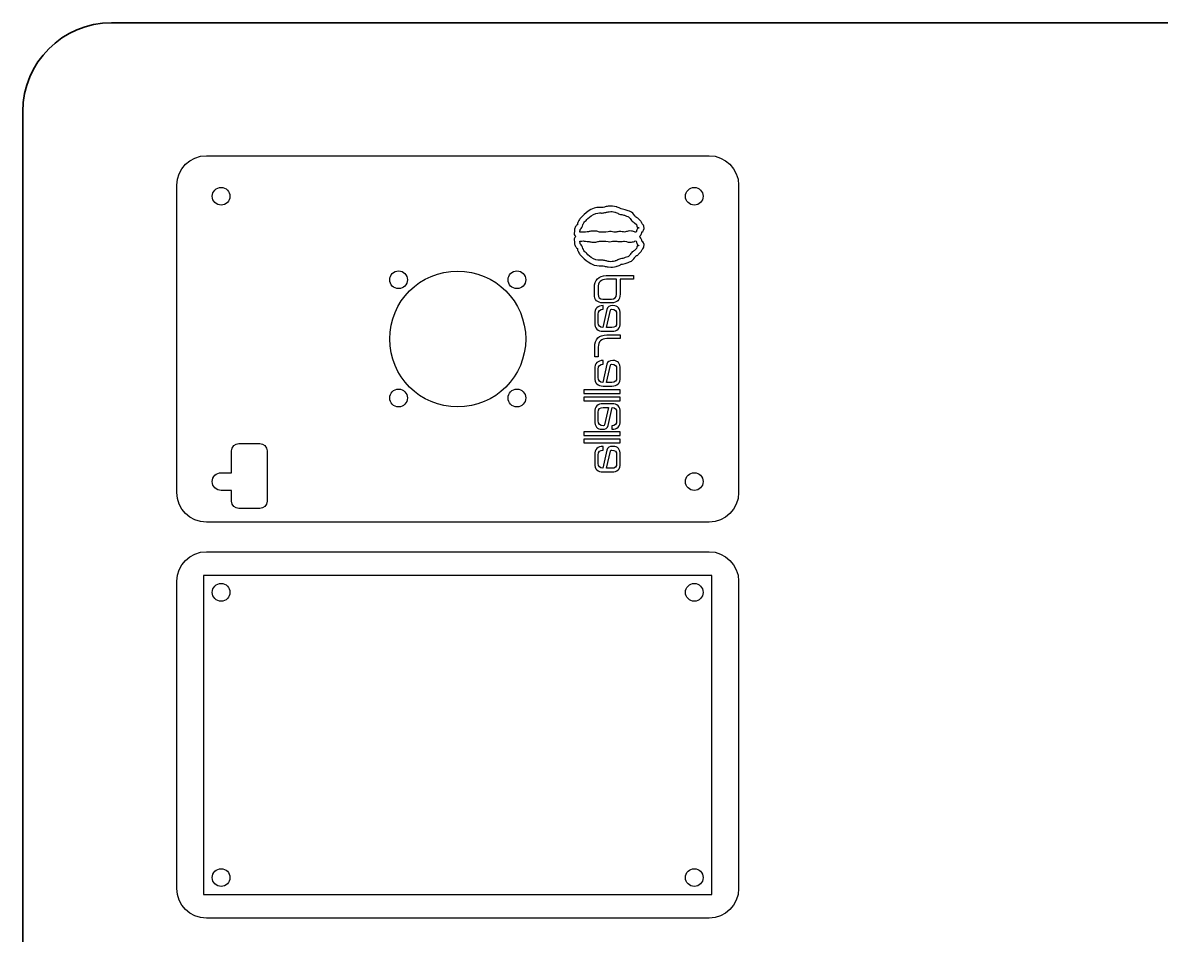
# Model space of a CAD drawing. Header units: inches. Extents: x 15 to 785, y -585 to -15.
# Drawn here: x 15 to 207.5, y -169.4 to -15 of the extents above; entities that cross this region are included whole.
import ezdxf

# ---------------------------------------------------------------- set-up
doc = ezdxf.new("R2010")
doc.units = ezdxf.units.IN
doc.header["$MEASUREMENT"] = 0
doc.layers.add('Layer 1', color=7, linetype='Continuous')

# ---------------------------------------------------------------- blocks, each defined once
blk = doc.blocks.new('block 2')
at = {"layer": 'Layer 1', "color": 179, "lineweight": 35, "true_color": 0x231f20}
blk.add_open_spline([(785, -570), (785, -578.28), (778.28, -585), (770, -585), (770, -585), (30, -585), (30, -585), (21.72, -585), (15, -578.28), (15, -570), (15, -570), (15, -30), (15, -30), (15, -21.72), (21.72, -15), (30, -15), (30, -15), (770, -15), (770, -15), (778.28, -15), (785, -21.72), (785, -30), (785, -30), (785, -570), (785, -570)], degree=3, knots=[0, 0, 0, 0, 1, 1, 1, 2, 2, 2, 3, 3, 3, 4, 4, 4, 5, 5, 5, 6, 6, 6, 7, 7, 7, 8, 8, 8, 8], dxfattribs=at)

msp = doc.modelspace()

# ---------------------------------------------------------------- linework, layer by layer
at = {"layer": 'Layer 1', "color": 225, "lineweight": 25, "true_color": 0xa54686}
for points in [[(119.14, -49.7), (119.13, -49.69), (119.13, -49.69), (119.14, -49.7), (119.14, -49.7)], [(109.85, -77.08), (109.85, -77.7), (116.04, -77.7), (116.04, -77.08), (109.85, -77.08)], [(109.85, -78.32), (109.85, -78.94), (116.04, -78.94), (116.04, -78.32), (109.85, -78.32)], [(109.85, -84.2), (109.85, -84.82), (116.04, -84.82), (116.04, -84.2), (109.85, -84.2)], [(109.85, -85.43), (109.85, -86.05), (116.04, -86.05), (116.04, -85.43), (109.85, -85.43)]]:
    msp.add_lwpolyline(points, dxfattribs=at)
at = {"layer": 'Layer 1', "color": 30, "lineweight": 25, "true_color": 0xf5821f}
msp.add_lwpolyline([(131.54, -108.49), (45.54, -108.49), (45.54, -162.49), (131.54, -162.49), (131.54, -108.49)], dxfattribs=at)
at = {"layer": 'Layer 1', "color": 2, "lineweight": 25, "true_color": 0xfff100}
for points in [[(131.04, -37.49), (131.04, -37.49), (46.04, -37.49), (46.04, -37.49), (43.27, -37.49), (41.04, -39.72), (41.04, -42.49), (41.04, -42.49), (41.04, -94.49), (41.04, -94.49), (41.04, -97.26), (43.27, -99.49), (46.04, -99.49), (46.04, -99.49), (131.04, -99.49), (131.04, -99.49), (133.81, -99.49), (136.04, -97.26), (136.04, -94.49), (136.04, -94.49), (136.04, -42.49), (136.04, -42.49), (136.04, -39.72), (133.81, -37.49), (131.04, -37.49)], [(131.04, -104.49), (131.04, -104.49), (46.04, -104.49), (46.04, -104.49), (43.27, -104.49), (41.04, -106.72), (41.04, -109.49), (41.04, -109.49), (41.04, -161.49), (41.04, -161.49), (41.04, -164.26), (43.27, -166.49), (46.04, -166.49), (46.04, -166.49), (131.04, -166.49), (131.04, -166.49), (133.81, -166.49), (136.04, -164.26), (136.04, -161.49), (136.04, -161.49), (136.04, -109.49), (136.04, -109.49), (136.04, -106.72), (133.81, -104.49), (131.04, -104.49)]]:
    msp.add_open_spline(points, degree=3, knots=[0, 0, 0, 0, 1, 1, 1, 2, 2, 2, 3, 3, 3, 4, 4, 4, 5, 5, 5, 6, 6, 6, 7, 7, 7, 8, 8, 8, 8], dxfattribs=at)
at = {"layer": 'Layer 1', "color": 179, "lineweight": 25, "true_color": 0x231f20}
for points in [[(48.54, -42.86), (47.71, -42.86), (47.04, -43.53), (47.04, -44.36), (47.04, -45.19), (47.71, -45.86), (48.54, -45.86), (49.36, -45.86), (50.04, -45.19), (50.04, -44.36), (50.04, -43.53), (49.36, -42.86), (48.54, -42.86)], [(128.55, -42.86), (127.72, -42.86), (127.05, -43.53), (127.05, -44.36), (127.05, -45.19), (127.72, -45.86), (128.55, -45.86), (129.37, -45.86), (130.05, -45.19), (130.05, -44.36), (130.05, -43.53), (129.37, -42.86), (128.55, -42.86)], [(88.54, -57), (82.19, -57), (77.04, -62.14), (77.04, -68.5), (77.04, -74.85), (82.19, -80), (88.54, -80), (94.89, -80), (100.04, -74.85), (100.04, -68.5), (100.04, -62.14), (94.89, -57), (88.54, -57)], [(78.55, -56.98), (77.72, -56.98), (77.05, -57.66), (77.05, -58.48), (77.05, -59.31), (77.72, -59.98), (78.55, -59.98), (79.38, -59.98), (80.05, -59.31), (80.05, -58.48), (80.05, -57.66), (79.38, -56.98), (78.55, -56.98)], [(98.55, -56.98), (97.72, -56.98), (97.05, -57.66), (97.05, -58.48), (97.05, -59.31), (97.72, -59.98), (98.55, -59.98), (99.38, -59.98), (100.05, -59.31), (100.05, -58.48), (100.05, -57.66), (99.38, -56.98), (98.55, -56.98)], [(78.55, -76.98), (77.72, -76.98), (77.05, -77.66), (77.05, -78.48), (77.05, -79.31), (77.72, -79.98), (78.55, -79.98), (79.38, -79.98), (80.05, -79.31), (80.05, -78.48), (80.05, -77.66), (79.38, -76.98), (78.55, -76.98)], [(98.55, -76.98), (97.72, -76.98), (97.05, -77.66), (97.05, -78.48), (97.05, -79.31), (97.72, -79.98), (98.55, -79.98), (99.38, -79.98), (100.05, -79.31), (100.05, -78.48), (100.05, -77.66), (99.38, -76.98), (98.55, -76.98)], [(128.55, -91.12), (127.72, -91.12), (127.05, -91.79), (127.05, -92.62), (127.05, -93.45), (127.72, -94.12), (128.55, -94.12), (129.37, -94.12), (130.05, -93.45), (130.05, -92.62), (130.05, -91.79), (129.37, -91.12), (128.55, -91.12)], [(48.54, -109.86), (47.71, -109.86), (47.04, -110.53), (47.04, -111.36), (47.04, -112.19), (47.71, -112.86), (48.54, -112.86), (49.36, -112.86), (50.04, -112.19), (50.04, -111.36), (50.04, -110.53), (49.36, -109.86), (48.54, -109.86)], [(128.55, -109.86), (127.72, -109.86), (127.05, -110.53), (127.05, -111.36), (127.05, -112.19), (127.72, -112.86), (128.55, -112.86), (129.37, -112.86), (130.05, -112.19), (130.05, -111.36), (130.05, -110.53), (129.37, -109.86), (128.55, -109.86)], [(48.54, -158.12), (47.71, -158.12), (47.04, -158.79), (47.04, -159.62), (47.04, -160.45), (47.71, -161.12), (48.54, -161.12), (49.36, -161.12), (50.04, -160.45), (50.04, -159.62), (50.04, -158.79), (49.36, -158.12), (48.54, -158.12)], [(128.55, -158.12), (127.72, -158.12), (127.05, -158.79), (127.05, -159.62), (127.05, -160.45), (127.72, -161.12), (128.55, -161.12), (129.37, -161.12), (130.05, -160.45), (130.05, -159.62), (130.05, -158.79), (129.37, -158.12), (128.55, -158.12)]]:
    msp.add_open_spline(points, degree=3, knots=[0, 0, 0, 0, 1, 1, 1, 2, 2, 2, 3, 3, 3, 4, 4, 4, 4], dxfattribs=at)
at = {"layer": 'Layer 1', "color": 225, "lineweight": 25, "true_color": 0xa54686}
for points, knots in [([(119.5, -51.42), (119.6, -51.6), (119.65, -51.77), (119.69, -51.91), (119.69, -51.92), (119.68, -51.92), (119.66, -51.91), (119.66, -51.91), (119.64, -51.92), (119.64, -51.92), (119.64, -51.92), (119.64, -51.92), (119.64, -51.92), (119.67, -51.94), (119.64, -51.92), (119.66, -51.93), (119.87, -52.08), (120.19, -52.32), (120.02, -52.92), (119.94, -53.19), (119.79, -53.35), (119.65, -53.45), (119.65, -53.45), (119.6, -53.61), (119.6, -53.61), (119.6, -53.61), (119.57, -53.7), (119.57, -53.7), (119.57, -53.7), (119.5, -53.77), (119.5, -53.77), (119.5, -53.77), (119.06, -54.23), (119.06, -54.23), (119.06, -54.23), (118.99, -54.31), (118.99, -54.31), (118.99, -54.31), (118.88, -54.35), (118.88, -54.35), (118.88, -54.35), (118.73, -54.41), (118.6, -54.54), (118.57, -54.57), (118.53, -54.64), (118.49, -54.71), (118.31, -54.99), (118.11, -55.31), (117.6, -55.47), (117.44, -55.52), (117.32, -55.56), (117.22, -55.61), (116.97, -55.7), (116.77, -55.78), (116.41, -55.82), (116.23, -55.84), (116.15, -55.89), (116.06, -55.94), (115.92, -56.02), (115.78, -56.1), (115.52, -56.16), (115.46, -56.18), (115.39, -56.2), (115.33, -56.21), (114.93, -56.32), (114.6, -56.41), (114.01, -56.32), (113.73, -56.27), (113.53, -56.22), (113.36, -56.17), (113.2, -56.13), (113.08, -56.1), (112.95, -56.1), (112.89, -56.1), (112.84, -56.1), (112.79, -56.11), (112.4, -56.13), (111.84, -56.16), (111.06, -55.75), (110.39, -55.39), (109.99, -54.98), (109.71, -54.71), (109.63, -54.63), (109.57, -54.57), (109.52, -54.53), (109.36, -54.39), (109.22, -54.23), (109.11, -54.07), (108.99, -53.89), (108.89, -53.7), (108.84, -53.53), (108.82, -53.48), (108.82, -53.46), (108.81, -53.43), (108.77, -53.3), (108.83, -53.21), (108.78, -53.18), (108.6, -53.09), (108.47, -52.92), (108.39, -52.72), (108.33, -52.56), (108.29, -52.36), (108.28, -52.17), (108.28, -52.11), (108.27, -52.06), (108.27, -52.03), (108.22, -51.66), (108.18, -51.37), (108.54, -51.18), (108.18, -50.99), (108.22, -50.69), (108.27, -50.33), (108.27, -50.29), (108.28, -50.25), (108.28, -50.19), (108.29, -50), (108.33, -49.8), (108.39, -49.64), (108.47, -49.43), (108.6, -49.27), (108.78, -49.17), (108.83, -49.15), (108.77, -49.06), (108.81, -48.93), (108.82, -48.9), (108.82, -48.87), (108.84, -48.82), (108.89, -48.66), (108.99, -48.47), (109.11, -48.29), (109.22, -48.12), (109.36, -47.96), (109.52, -47.83), (109.57, -47.79), (109.63, -47.72), (109.71, -47.65), (109.99, -47.37), (110.39, -46.96), (111.06, -46.61), (111.84, -46.19), (112.4, -46.22), (112.79, -46.25), (112.84, -46.25), (112.89, -46.25), (112.95, -46.25), (113.08, -46.25), (113.2, -46.22), (113.36, -46.18), (113.53, -46.14), (113.73, -46.08), (114.01, -46.04), (114.6, -45.95), (114.93, -46.04), (115.33, -46.14), (115.39, -46.16), (115.46, -46.18), (115.52, -46.19), (115.78, -46.26), (115.92, -46.34), (116.06, -46.42), (116.15, -46.47), (116.23, -46.51), (116.41, -46.53), (116.77, -46.58), (116.97, -46.65), (117.22, -46.75), (117.32, -46.79), (117.44, -46.84), (117.6, -46.89), (118.11, -47.04), (118.31, -47.37), (118.49, -47.65), (118.53, -47.72), (118.57, -47.78), (118.6, -47.81), (118.73, -47.95), (118.88, -48), (118.88, -48), (118.88, -48), (118.99, -48.04), (118.99, -48.04), (118.99, -48.04), (119.06, -48.12), (119.06, -48.12), (119.06, -48.12), (119.5, -48.59), (119.5, -48.59), (119.5, -48.59), (119.57, -48.66), (119.57, -48.66), (119.57, -48.66), (119.6, -48.75), (119.6, -48.75), (119.6, -48.75), (119.65, -48.91), (119.65, -48.91), (119.79, -49), (119.94, -49.16), (120.02, -49.44), (120.19, -50.03), (119.87, -50.27), (119.66, -50.42), (119.66, -50.42), (119.66, -50.42), (119.66, -50.42), (119.66, -50.42), (119.64, -50.43), (119.64, -50.43), (119.64, -50.43), (119.64, -50.43), (119.64, -50.43), (119.64, -50.43), (119.66, -50.44), (119.66, -50.44), (119.68, -50.44), (119.69, -50.43), (119.69, -50.45), (119.65, -50.59), (119.6, -50.76), (119.5, -50.93), (119.5, -50.93), (119.5, -50.93), (119.5, -50.93), (119.44, -51.04), (119.37, -51.12), (119.3, -51.18), (119.37, -51.24), (119.44, -51.32), (119.5, -51.42), (119.5, -51.42), (119.5, -51.42), (119.5, -51.42)], [0, 0, 0, 0, 1, 1, 1, 2, 2, 2, 3, 3, 3, 4, 4, 4, 5, 5, 5, 6, 6, 6, 7, 7, 7, 8, 8, 8, 9, 9, 9, 10, 10, 10, 11, 11, 11, 12, 12, 12, 13, 13, 13, 14, 14, 14, 15, 15, 15, 16, 16, 16, 17, 17, 17, 18, 18, 18, 19, 19, 19, 20, 20, 20, 21, 21, 21, 22, 22, 22, 23, 23, 23, 24, 24, 24, 25, 25, 25, 26, 26, 26, 27, 27, 27, 28, 28, 28, 29, 29, 29, 30, 30, 30, 31, 31, 31, 32, 32, 32, 33, 33, 33, 34, 34, 34, 35, 35, 35, 36, 36, 36, 37, 37, 37, 38, 38, 38, 39, 39, 39, 40, 40, 40, 41, 41, 41, 42, 42, 42, 43, 43, 43, 44, 44, 44, 45, 45, 45, 46, 46, 46, 47, 47, 47, 48, 48, 48, 49, 49, 49, 50, 50, 50, 51, 51, 51, 52, 52, 52, 53, 53, 53, 54, 54, 54, 55, 55, 55, 56, 56, 56, 57, 57, 57, 58, 58, 58, 59, 59, 59, 60, 60, 60, 61, 61, 61, 62, 62, 62, 63, 63, 63, 64, 64, 64, 65, 65, 65, 66, 66, 66, 67, 67, 67, 68, 68, 68, 69, 69, 69, 70, 70, 70, 71, 71, 71, 72, 72, 72, 73, 73, 73, 74, 74, 74, 75, 75, 75, 76, 76, 76, 77, 77, 77, 77]), ([(119.06, -49.71), (119.07, -49.7), (119.08, -49.69), (119.09, -49.69), (119.09, -49.69), (118.94, -49.67), (118.94, -49.67), (118.94, -49.67), (118.84, -49.39), (118.84, -49.39), (118.84, -49.39), (118.75, -49.15), (118.75, -49.15), (118.75, -49.15), (118.45, -48.83), (118.45, -48.83), (118.31, -48.76), (118.1, -48.64), (117.92, -48.44), (117.83, -48.34), (117.77, -48.25), (117.7, -48.14), (117.61, -48), (117.5, -47.83), (117.33, -47.78), (117.14, -47.72), (117.01, -47.67), (116.88, -47.62), (116.7, -47.55), (116.55, -47.49), (116.3, -47.46), (115.94, -47.42), (115.78, -47.33), (115.6, -47.23), (115.52, -47.18), (115.44, -47.13), (115.3, -47.1), (115.22, -47.08), (115.15, -47.06), (115.09, -47.04), (114.79, -46.96), (114.54, -46.9), (114.16, -46.96), (113.92, -47), (113.74, -47.04), (113.59, -47.08), (113.36, -47.14), (113.19, -47.19), (112.95, -47.19), (112.89, -47.19), (112.82, -47.18), (112.73, -47.18), (112.45, -47.16), (112.05, -47.14), (111.5, -47.43), (110.96, -47.72), (110.6, -48.07), (110.36, -48.31), (110.27, -48.4), (110.2, -48.47), (110.12, -48.54), (110.03, -48.62), (109.95, -48.72), (109.88, -48.82), (109.81, -48.92), (109.75, -49.02), (109.73, -49.1), (109.73, -49.11), (109.71, -49.15), (109.7, -49.19), (109.62, -49.48), (109.52, -49.8), (109.26, -49.97), (109.26, -49.97), (109.26, -49.97), (109.26, -49.97), (109.26, -49.97), (109.26, -49.97), (109.26, -49.97), (109.24, -50.04), (109.22, -50.14), (109.21, -50.25), (109.21, -50.29), (109.2, -50.35), (109.2, -50.4), (109.4, -50.42), (109.68, -50.43), (109.78, -50.43), (109.86, -50.43), (110.46, -50.38), (110.68, -50.35), (110.76, -50.34), (110.81, -50.33), (110.87, -50.31), (111.1, -50.27), (111.35, -50.22), (111.71, -50.23), (111.97, -50.25), (112.17, -50.31), (112.36, -50.37), (112.48, -50.4), (112.6, -50.44), (112.66, -50.43), (112.96, -50.39), (113.43, -50.41), (113.59, -50.42), (113.59, -50.42), (113.98, -50.36), (113.98, -50.36), (114.09, -50.32), (114.26, -50.3), (114.48, -50.33), (114.65, -50.36), (114.84, -50.4), (114.94, -50.42), (114.94, -50.42), (115.32, -50.42), (115.32, -50.42), (115.45, -50.39), (115.73, -50.32), (115.93, -50.32), (116.11, -50.32), (116.57, -50.39), (116.77, -50.42), (116.77, -50.42), (117.06, -50.34), (117.06, -50.34), (117.21, -50.27), (117.49, -50.19), (117.91, -50.24), (118.21, -50.27), (118.42, -50.35), (118.56, -50.43), (118.56, -50.43), (118.71, -50.43), (118.71, -50.43), (118.75, -50.35), (118.77, -50.26), (118.8, -50.18), (118.85, -49.99), (118.9, -49.84), (119.06, -49.71)], [0, 0, 0, 0, 1, 1, 1, 2, 2, 2, 3, 3, 3, 4, 4, 4, 5, 5, 5, 6, 6, 6, 7, 7, 7, 8, 8, 8, 9, 9, 9, 10, 10, 10, 11, 11, 11, 12, 12, 12, 13, 13, 13, 14, 14, 14, 15, 15, 15, 16, 16, 16, 17, 17, 17, 18, 18, 18, 19, 19, 19, 20, 20, 20, 21, 21, 21, 22, 22, 22, 23, 23, 23, 24, 24, 24, 25, 25, 25, 26, 26, 26, 27, 27, 27, 28, 28, 28, 29, 29, 29, 30, 30, 30, 31, 31, 31, 32, 32, 32, 33, 33, 33, 34, 34, 34, 35, 35, 35, 36, 36, 36, 37, 37, 37, 38, 38, 38, 39, 39, 39, 40, 40, 40, 41, 41, 41, 42, 42, 42, 43, 43, 43, 44, 44, 44, 45, 45, 45, 46, 46, 46, 47, 47, 47, 47]), ([(109.26, -49.97), (109.26, -49.97), (109.26, -49.97), (109.26, -49.97), (109.26, -49.97), (109.26, -49.97), (109.25, -49.97), (109.26, -49.97), (109.26, -49.97), (109.26, -49.97)], [0, 0, 0, 0, 1, 1, 1, 2, 2, 2, 3, 3, 3, 3]), ([(119.12, -49.69), (119.13, -49.71), (119.13, -49.72), (119.13, -49.7), (119.13, -49.7), (119.13, -49.7), (119.14, -49.7), (119.14, -49.7), (119.13, -49.69), (119.13, -49.69), (119.13, -49.69), (119.12, -49.69), (119.12, -49.69)], [0, 0, 0, 0, 1, 1, 1, 2, 2, 2, 3, 3, 3, 4, 4, 4, 4]), ([(119.13, -49.69), (119.13, -49.69), (119.14, -49.7), (119.14, -49.7), (119.14, -49.7), (119.14, -49.7), (119.14, -49.7), (119.14, -49.7), (119.16, -49.69), (119.16, -49.69), (119.16, -49.69), (119.13, -49.69), (119.13, -49.69)], [0, 0, 0, 0, 1, 1, 1, 2, 2, 2, 3, 3, 3, 4, 4, 4, 4]), ([(119.16, -49.69), (119.16, -49.69), (119.14, -49.7), (119.14, -49.7), (119.17, -49.7), (119.22, -49.7), (119.23, -49.7), (119.23, -49.7), (119.16, -49.69), (119.16, -49.69)], [0, 0, 0, 0, 1, 1, 1, 2, 2, 2, 3, 3, 3, 3]), ([(118.56, -51.92), (118.42, -52), (118.21, -52.08), (117.91, -52.12), (117.49, -52.17), (117.21, -52.09), (117.06, -52.02), (117.06, -52.02), (116.77, -51.94), (116.77, -51.94), (116.57, -51.97), (116.11, -52.03), (115.93, -52.03), (115.73, -52.03), (115.45, -51.96), (115.32, -51.93), (115.32, -51.93), (114.94, -51.93), (114.94, -51.93), (114.84, -51.95), (114.65, -52), (114.48, -52.02), (114.26, -52.06), (114.09, -52.03), (113.98, -52), (113.98, -52), (113.59, -51.93), (113.59, -51.93), (113.43, -51.94), (112.96, -51.97), (112.66, -51.93), (112.6, -51.92), (112.48, -51.95), (112.36, -51.99), (112.17, -52.05), (111.97, -52.11), (111.71, -52.12), (111.35, -52.14), (111.1, -52.09), (110.87, -52.04), (110.81, -52.03), (110.76, -52.02), (110.68, -52.01), (110.46, -51.97), (109.86, -51.93), (109.78, -51.92), (109.68, -51.92), (109.4, -51.93), (109.2, -51.95), (109.2, -52.01), (109.21, -52.06), (109.21, -52.11), (109.22, -52.21), (109.24, -52.31), (109.26, -52.39), (109.26, -52.39), (109.26, -52.39), (109.26, -52.39), (109.26, -52.39), (109.26, -52.39), (109.26, -52.39), (109.52, -52.56), (109.62, -52.88), (109.7, -53.17), (109.71, -53.21), (109.73, -53.24), (109.73, -53.26), (109.75, -53.34), (109.81, -53.44), (109.88, -53.54), (109.95, -53.64), (110.03, -53.74), (110.12, -53.82), (110.2, -53.88), (110.27, -53.96), (110.36, -54.04), (110.6, -54.29), (110.96, -54.64), (111.5, -54.93), (112.05, -55.22), (112.45, -55.19), (112.73, -55.18), (112.82, -55.17), (112.89, -55.17), (112.95, -55.17), (113.19, -55.17), (113.36, -55.21), (113.59, -55.27), (113.74, -55.31), (113.92, -55.36), (114.16, -55.4), (114.54, -55.46), (114.79, -55.39), (115.09, -55.31), (115.15, -55.29), (115.22, -55.28), (115.3, -55.26), (115.44, -55.22), (115.52, -55.17), (115.6, -55.13), (115.78, -55.03), (115.94, -54.93), (116.3, -54.89), (116.55, -54.86), (116.7, -54.81), (116.88, -54.74), (117.01, -54.69), (117.14, -54.63), (117.33, -54.58), (117.5, -54.52), (117.61, -54.36), (117.7, -54.21), (117.77, -54.11), (117.83, -54.01), (117.92, -53.91), (118.1, -53.72), (118.31, -53.59), (118.45, -53.53), (118.45, -53.53), (118.75, -53.2), (118.75, -53.2), (118.75, -53.2), (118.84, -52.96), (118.84, -52.96), (118.84, -52.96), (118.94, -52.68), (118.94, -52.68), (118.94, -52.68), (119.09, -52.67), (119.09, -52.67), (119.09, -52.67), (119.06, -52.65), (119.06, -52.65), (118.9, -52.52), (118.85, -52.36), (118.8, -52.17), (118.77, -52.1), (118.75, -52.01), (118.71, -51.93), (118.71, -51.93), (118.56, -51.92), (118.56, -51.92)], [0, 0, 0, 0, 1, 1, 1, 2, 2, 2, 3, 3, 3, 4, 4, 4, 5, 5, 5, 6, 6, 6, 7, 7, 7, 8, 8, 8, 9, 9, 9, 10, 10, 10, 11, 11, 11, 12, 12, 12, 13, 13, 13, 14, 14, 14, 15, 15, 15, 16, 16, 16, 17, 17, 17, 18, 18, 18, 19, 19, 19, 20, 20, 20, 21, 21, 21, 22, 22, 22, 23, 23, 23, 24, 24, 24, 25, 25, 25, 26, 26, 26, 27, 27, 27, 28, 28, 28, 29, 29, 29, 30, 30, 30, 31, 31, 31, 32, 32, 32, 33, 33, 33, 34, 34, 34, 35, 35, 35, 36, 36, 36, 37, 37, 37, 38, 38, 38, 39, 39, 39, 40, 40, 40, 41, 41, 41, 42, 42, 42, 43, 43, 43, 44, 44, 44, 45, 45, 45, 46, 46, 46, 47, 47, 47, 47]), ([(119.64, -50.43), (119.6, -50.47), (119.63, -50.45), (119.66, -50.44), (119.66, -50.44), (119.64, -50.43), (119.64, -50.43)], [0, 0, 0, 0, 1, 1, 1, 2, 2, 2, 2]), ([(119.66, -51.91), (119.63, -51.91), (119.6, -51.89), (119.64, -51.92), (119.64, -51.92), (119.66, -51.91), (119.66, -51.91)], [0, 0, 0, 0, 1, 1, 1, 2, 2, 2, 2]), ([(109.26, -52.39), (109.26, -52.39), (109.26, -52.38), (109.25, -52.38), (109.26, -52.38), (109.26, -52.39), (109.26, -52.39), (109.26, -52.39), (109.26, -52.39), (109.26, -52.39)], [0, 0, 0, 0, 1, 1, 1, 2, 2, 2, 3, 3, 3, 3]), ([(119.13, -52.66), (119.13, -52.66), (119.14, -52.66), (119.14, -52.66), (119.13, -52.66), (119.13, -52.66), (119.13, -52.65), (119.13, -52.63), (119.13, -52.65), (119.12, -52.66), (119.12, -52.66), (119.13, -52.66), (119.13, -52.66)], [0, 0, 0, 0, 1, 1, 1, 2, 2, 2, 3, 3, 3, 4, 4, 4, 4]), ([(119.16, -52.66), (119.16, -52.66), (119.14, -52.66), (119.14, -52.66), (119.14, -52.66), (119.14, -52.66), (119.14, -52.66), (119.14, -52.66), (119.13, -52.66), (119.13, -52.66), (119.13, -52.66), (119.16, -52.66), (119.16, -52.66)], [0, 0, 0, 0, 1, 1, 1, 2, 2, 2, 3, 3, 3, 4, 4, 4, 4]), ([(119.16, -52.66), (119.16, -52.66), (119.23, -52.65), (119.23, -52.65), (119.22, -52.65), (119.17, -52.66), (119.14, -52.66), (119.14, -52.66), (119.16, -52.66), (119.16, -52.66)], [0, 0, 0, 0, 1, 1, 1, 2, 2, 2, 3, 3, 3, 3]), ([(113.11, -62.38), (113.11, -62.38), (114.55, -62.38), (114.55, -62.38), (115.51, -62.38), (115.99, -61.9), (115.99, -60.94), (115.99, -60.94), (115.99, -58.39), (115.99, -58.39), (115.99, -58.39), (118.29, -58.39), (118.29, -58.39), (118.29, -58.39), (118.29, -57.77), (118.29, -57.77), (118.29, -57.77), (113.65, -57.77), (113.65, -57.77), (113.65, -57.77), (113.65, -57.78), (113.65, -57.78), (112.33, -57.8), (111.66, -58.49), (111.66, -59.83), (111.66, -59.83), (111.66, -60.94), (111.66, -60.94), (111.66, -61.9), (112.14, -62.38), (113.11, -62.38)], [0, 0, 0, 0, 1, 1, 1, 2, 2, 2, 3, 3, 3, 4, 4, 4, 5, 5, 5, 6, 6, 6, 7, 7, 7, 8, 8, 8, 9, 9, 9, 10, 10, 10, 10]), ([(113.11, -61.76), (112.56, -61.76), (112.28, -61.49), (112.28, -60.94), (112.28, -60.94), (112.28, -59.84), (112.28, -59.84), (112.28, -58.87), (112.76, -58.39), (113.72, -58.39), (113.72, -58.39), (115.37, -58.39), (115.37, -58.39), (115.37, -58.39), (115.37, -60.94), (115.37, -60.94), (115.37, -61.49), (115.1, -61.76), (114.55, -61.76), (114.55, -61.76), (113.11, -61.76), (113.11, -61.76)], [0, 0, 0, 0, 1, 1, 1, 2, 2, 2, 3, 3, 3, 4, 4, 4, 5, 5, 5, 6, 6, 6, 7, 7, 7, 7]), ([(112.32, -65.75), (112.32, -66.27), (112.57, -66.54), (113.07, -66.57), (113.07, -66.57), (113.77, -63.49), (113.77, -63.49), (113.86, -63.07), (114.2, -62.86), (114.8, -62.86), (115.62, -62.86), (116.04, -63.34), (116.04, -64.3), (116.04, -64.3), (116.04, -65.75), (116.04, -65.75), (116.04, -66.71), (115.55, -67.19), (114.59, -67.19), (114.59, -67.19), (113.15, -67.19), (113.15, -67.19), (112.19, -67.19), (111.71, -66.71), (111.71, -65.75), (111.71, -65.75), (111.71, -64.3), (111.71, -64.3), (111.71, -63.34), (112.19, -62.86), (113.15, -62.86), (113.15, -62.86), (113.15, -63.48), (113.15, -63.48), (112.6, -63.48), (112.32, -63.75), (112.32, -64.3), (112.32, -64.3), (112.32, -65.75), (112.32, -65.75)], [0, 0, 0, 0, 1, 1, 1, 2, 2, 2, 3, 3, 3, 4, 4, 4, 5, 5, 5, 6, 6, 6, 7, 7, 7, 8, 8, 8, 9, 9, 9, 10, 10, 10, 11, 11, 11, 12, 12, 12, 13, 13, 13, 13]), ([(115.42, -64.3), (115.42, -63.75), (115.14, -63.48), (114.59, -63.48), (114.49, -63.48), (114.42, -63.54), (114.38, -63.65), (114.38, -63.65), (113.71, -66.57), (113.71, -66.57), (113.71, -66.57), (114.59, -66.57), (114.59, -66.57), (115.14, -66.57), (115.42, -66.3), (115.42, -65.75), (115.42, -65.75), (115.42, -64.3), (115.42, -64.3)], [0, 0, 0, 0, 1, 1, 1, 2, 2, 2, 3, 3, 3, 4, 4, 4, 5, 5, 5, 6, 6, 6, 6]), ([(111.71, -69.87), (111.71, -69.87), (111.71, -71.52), (111.71, -71.52), (111.71, -71.52), (112.32, -71.52), (112.32, -71.52), (112.32, -71.52), (112.32, -69.87), (112.32, -69.87), (112.32, -68.91), (112.81, -68.43), (113.77, -68.43), (113.77, -68.43), (116.04, -68.43), (116.04, -68.43), (116.04, -68.43), (116.04, -67.81), (116.04, -67.81), (116.04, -67.81), (113.77, -67.81), (113.77, -67.81), (112.39, -67.81), (111.71, -68.5), (111.71, -69.87)], [0, 0, 0, 0, 1, 1, 1, 2, 2, 2, 3, 3, 3, 4, 4, 4, 5, 5, 5, 6, 6, 6, 7, 7, 7, 8, 8, 8, 8]), ([(112.32, -75.02), (112.32, -75.55), (112.57, -75.82), (113.07, -75.84), (113.07, -75.84), (113.77, -72.76), (113.77, -72.76), (113.86, -72.35), (114.2, -72.14), (114.8, -72.14), (115.62, -72.14), (116.04, -72.62), (116.04, -73.58), (116.04, -73.58), (116.04, -75.02), (116.04, -75.02), (116.04, -75.99), (115.55, -76.47), (114.59, -76.47), (114.59, -76.47), (113.15, -76.47), (113.15, -76.47), (112.19, -76.47), (111.71, -75.99), (111.71, -75.02), (111.71, -75.02), (111.71, -73.58), (111.71, -73.58), (111.71, -72.62), (112.19, -72.14), (113.15, -72.14), (113.15, -72.14), (113.15, -72.76), (113.15, -72.76), (112.6, -72.76), (112.32, -73.03), (112.32, -73.58), (112.32, -73.58), (112.32, -75.02), (112.32, -75.02)], [0, 0, 0, 0, 1, 1, 1, 2, 2, 2, 3, 3, 3, 4, 4, 4, 5, 5, 5, 6, 6, 6, 7, 7, 7, 8, 8, 8, 9, 9, 9, 10, 10, 10, 11, 11, 11, 12, 12, 12, 13, 13, 13, 13]), ([(115.42, -73.58), (115.42, -73.03), (115.14, -72.76), (114.59, -72.76), (114.49, -72.76), (114.42, -72.81), (114.38, -72.92), (114.38, -72.92), (113.71, -75.85), (113.71, -75.85), (113.71, -75.85), (114.59, -75.85), (114.59, -75.85), (115.14, -75.85), (115.42, -75.57), (115.42, -75.02), (115.42, -75.02), (115.42, -73.58), (115.42, -73.58)], [0, 0, 0, 0, 1, 1, 1, 2, 2, 2, 3, 3, 3, 4, 4, 4, 5, 5, 5, 6, 6, 6, 6]), ([(115.42, -80.9), (115.42, -80.38), (115.17, -80.1), (114.67, -80.08), (114.67, -80.08), (113.97, -83.16), (113.97, -83.16), (113.89, -83.58), (113.54, -83.78), (112.94, -83.78), (112.12, -83.78), (111.71, -83.3), (111.71, -82.34), (111.71, -82.34), (111.71, -80.9), (111.71, -80.9), (111.71, -79.94), (112.19, -79.46), (113.15, -79.46), (113.15, -79.46), (114.59, -79.46), (114.59, -79.46), (115.55, -79.46), (116.04, -79.94), (116.04, -80.9), (116.04, -80.9), (116.04, -82.34), (116.04, -82.34), (116.04, -83.3), (115.55, -83.78), (114.59, -83.78), (114.59, -83.78), (114.59, -83.17), (114.59, -83.17), (115.14, -83.17), (115.42, -82.89), (115.42, -82.34), (115.42, -82.34), (115.42, -80.9), (115.42, -80.9)], [0, 0, 0, 0, 1, 1, 1, 2, 2, 2, 3, 3, 3, 4, 4, 4, 5, 5, 5, 6, 6, 6, 7, 7, 7, 8, 8, 8, 9, 9, 9, 10, 10, 10, 11, 11, 11, 12, 12, 12, 13, 13, 13, 13]), ([(112.32, -82.34), (112.32, -82.89), (112.6, -83.17), (113.15, -83.17), (113.25, -83.17), (113.33, -83.11), (113.36, -83), (113.36, -83), (114.04, -80.07), (114.04, -80.07), (114.04, -80.07), (113.15, -80.07), (113.15, -80.07), (112.6, -80.07), (112.32, -80.35), (112.32, -80.9), (112.32, -80.9), (112.32, -82.34), (112.32, -82.34)], [0, 0, 0, 0, 1, 1, 1, 2, 2, 2, 3, 3, 3, 4, 4, 4, 5, 5, 5, 6, 6, 6, 6]), ([(112.32, -89.56), (112.32, -90.08), (112.57, -90.35), (113.07, -90.38), (113.07, -90.38), (113.77, -87.3), (113.77, -87.3), (113.86, -86.88), (114.2, -86.67), (114.8, -86.67), (115.62, -86.67), (116.04, -87.15), (116.04, -88.11), (116.04, -88.11), (116.04, -89.56), (116.04, -89.56), (116.04, -90.52), (115.55, -91), (114.59, -91), (114.59, -91), (113.15, -91), (113.15, -91), (112.19, -91), (111.71, -90.52), (111.71, -89.56), (111.71, -89.56), (111.71, -88.11), (111.71, -88.11), (111.71, -87.15), (112.19, -86.67), (113.15, -86.67), (113.15, -86.67), (113.15, -87.29), (113.15, -87.29), (112.6, -87.29), (112.32, -87.56), (112.32, -88.11), (112.32, -88.11), (112.32, -89.56), (112.32, -89.56)], [0, 0, 0, 0, 1, 1, 1, 2, 2, 2, 3, 3, 3, 4, 4, 4, 5, 5, 5, 6, 6, 6, 7, 7, 7, 8, 8, 8, 9, 9, 9, 10, 10, 10, 11, 11, 11, 12, 12, 12, 13, 13, 13, 13]), ([(115.42, -88.11), (115.42, -87.56), (115.14, -87.29), (114.59, -87.29), (114.49, -87.29), (114.42, -87.35), (114.38, -87.46), (114.38, -87.46), (113.71, -90.38), (113.71, -90.38), (113.71, -90.38), (114.59, -90.38), (114.59, -90.38), (115.14, -90.38), (115.42, -90.11), (115.42, -89.56), (115.42, -89.56), (115.42, -88.11), (115.42, -88.11)], [0, 0, 0, 0, 1, 1, 1, 2, 2, 2, 3, 3, 3, 4, 4, 4, 5, 5, 5, 6, 6, 6, 6])]:
    msp.add_open_spline(points, degree=3, knots=knots, dxfattribs=at)
at = {"layer": 'Layer 1', "color": 7, "lineweight": 25, "true_color": 0xffffff}
msp.add_open_spline([(55.06, -86.18), (55.06, -86.18), (51.56, -86.18), (51.56, -86.18), (50.87, -86.18), (50.31, -86.74), (50.31, -87.43), (50.31, -87.43), (50.31, -91.12), (50.31, -91.12), (50.31, -91.12), (48.54, -91.12), (48.54, -91.12), (47.71, -91.12), (47.04, -91.79), (47.04, -92.62), (47.04, -93.45), (47.71, -94.12), (48.54, -94.12), (48.54, -94.12), (50.31, -94.12), (50.31, -94.12), (50.31, -94.12), (50.31, -95.93), (50.31, -95.93), (50.31, -96.62), (50.87, -97.18), (51.56, -97.18), (51.56, -97.18), (55.06, -97.18), (55.06, -97.18), (55.75, -97.18), (56.31, -96.62), (56.31, -95.93), (56.31, -95.93), (56.31, -87.43), (56.31, -87.43), (56.31, -86.74), (55.75, -86.18), (55.06, -86.18)], degree=3, knots=[0, 0, 0, 0, 1, 1, 1, 2, 2, 2, 3, 3, 3, 4, 4, 4, 5, 5, 5, 6, 6, 6, 7, 7, 7, 8, 8, 8, 9, 9, 9, 10, 10, 10, 11, 11, 11, 12, 12, 12, 13, 13, 13, 13], dxfattribs=at)

# ---------------------------------------------------------------- block references
at = {"layer": 'Layer 1'}
msp.add_blockref('block 2', (0, 0), dxfattribs=at)

doc.saveas('drawing.dxf')
